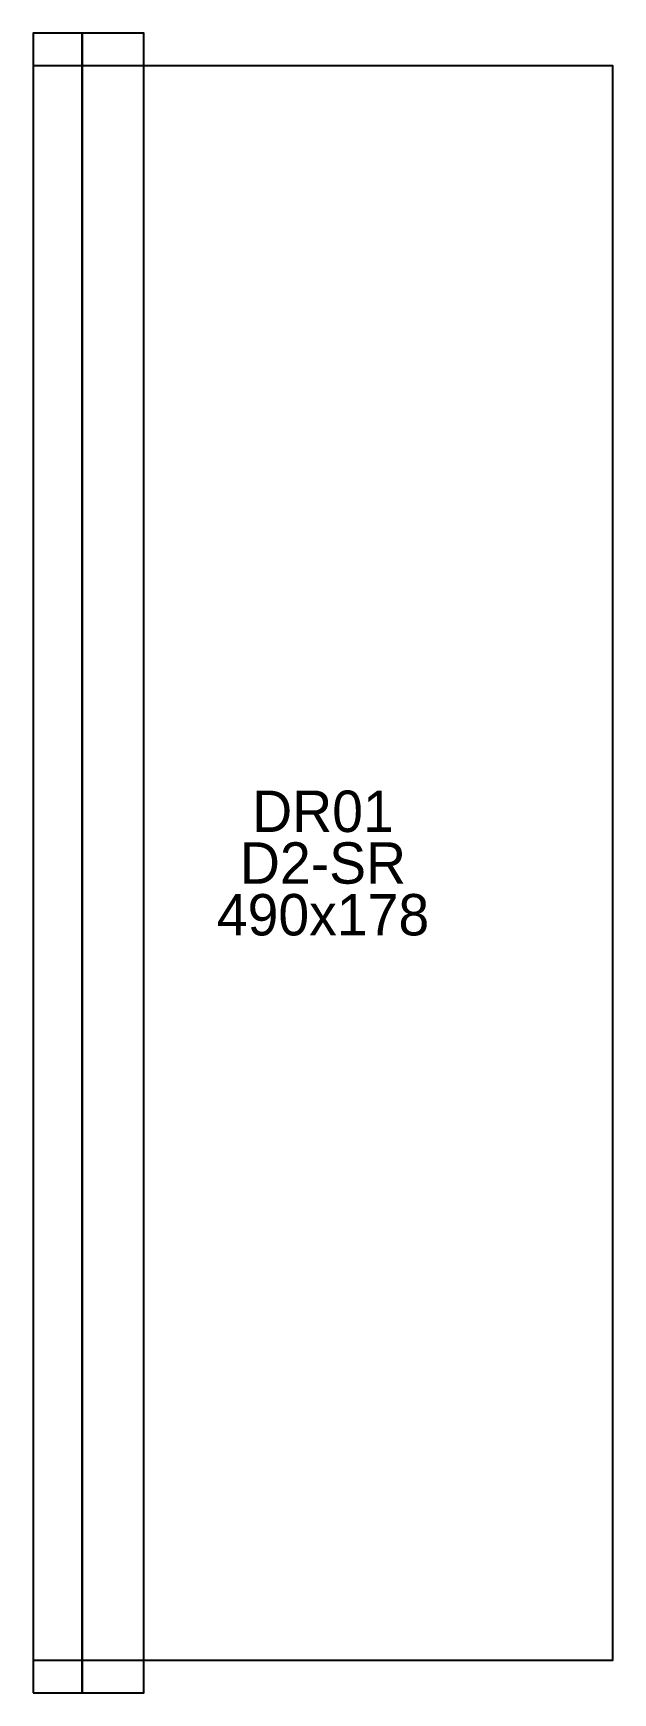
# Model space of a CAD drawing. Extents: x 0 to 178, y -10 to 500.
import ezdxf
from ezdxf.enums import TextEntityAlignment as Align

# ---------------------------------------------------------------- set-up
doc = ezdxf.new("R2010")
doc.units = 0
for name, color, linetype in [('DRAWER_BOTTOM_POCKET', 2, 'CONTINUOUS'), ('DRAWER_RUNNER_POCKET', 1, 'CONTINUOUS'), ('OUTLINE', 7, 'CONTINUOUS'), ('UNIT_NUMBER', 94, 'CONTINUOUS')]:
    doc.layers.add(name, color=color, linetype=linetype)

msp = doc.modelspace()

# ---------------------------------------------------------------- linework, layer by layer
at = {"layer": 'DRAWER_BOTTOM_POCKET'}
msp.add_lwpolyline([(15, -10), (34, -10), (34, 500), (15, 500)], close=True, dxfattribs=at)
at = {"layer": 'DRAWER_RUNNER_POCKET'}
msp.add_lwpolyline([(0, -10), (15, -10), (15, 500), (0, 500)], close=True, dxfattribs=at)
at = {"layer": 'OUTLINE'}
msp.add_lwpolyline([(0, 0), (178, 0), (178, 490), (0, 490)], close=True, dxfattribs=at)

# ---------------------------------------------------------------- texts
at = {"layer": 'UNIT_NUMBER'}
for s, p in [('DR01', (89, 260.892857)), ('D2-SR', (89, 245)), ('490x178', (89, 229.107143))]:
    msp.add_text(s, height=12.714286, dxfattribs=at).set_placement(p, align=Align.MIDDLE_CENTER)

doc.saveas('drawing.dxf')
